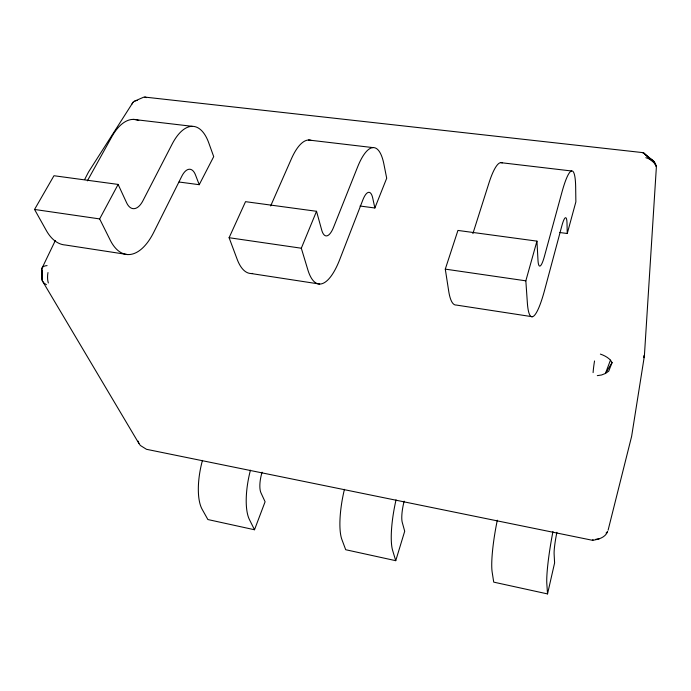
<?xml version="1.0" encoding="UTF-8"?>
<svg xmlns="http://www.w3.org/2000/svg" width="691" height="691" viewBox="0 0 691 691"><rect width="100%" height="100%" fill="white"/><g stroke="black" fill="none" stroke-linecap="round" stroke-linejoin="round"><path stroke-width="1.04" d="M55.315 240.546L41.814 268.618L41.641 278.387L42.41 280.969L138.934 443.51L140.411 445.505L146.095 449.055A12.006 5.191 -77.3 0 0 147.356 449.478L592.645 540.327C598.432 539.36 605.048 537.719 607.579 531.733L606.197 532.942M497.304 520.202A48.672 7.264 -79.6 0 0 492.156 572.062L493.72 582.133L547.531 593.914L554.605 562.906L554.122 554.122A18.398 1.961 -79.9 0 1 556.903 532.312M608.097 530.204L631.617 436.401L644.375 356.046L656.433 166.125M559.857 232.53L567.251 233.506L567.017 223.418A23.995 3.395 -81.6 0 0 561.783 226.087L544.75 289.641A70.568 11.021 -81.6 0 1 527.363 302.865L525.834 280.831L536.942 241.133L457.934 230.431L445.289 269.127L448.684 291.023A69.273 15.029 -81.9 0 0 456.146 305.033L532.269 316.72M344.429 489.34A46.936 12.481 -78.6 0 0 341.89 539.516L345.707 549.725L395.736 560.677L404.701 531.241L402.248 522.353A17.733 3.999 -78.9 0 1 404.166 501.174M472.886 233.618L488.874 183.262A63.097 12.429 -81.9 0 1 502.236 162.921M600.375 354.103A16.852 8.491 14.8 0 1 610.455 360.149L605.446 373.46L601.559 374.988L597.3 375.645M202.454 460.396A45.33 16.981 -77.5 0 0 202.118 509.241L207.887 519.546L254.504 529.755L265.094 501.761L260.948 492.804A17.12 5.761 -77.9 0 1 262.105 472.221M612.088 362.585L608.728 371.171L605.446 373.46L612.088 362.585L610.455 360.149M360.02 206.022L374.868 207.991L372.734 198.11A22.881 6.78 -82.4 0 0 362.818 200.01L339.722 259.566A66.967 21.827 -82.4 0 1 307.849 269.835L301.311 248.216L316.53 211.291L245.53 201.668L229.101 237.721L237.125 259.194A65.8 25.049 -82.8 0 0 252.656 273.437M270.665 205.953L291.343 158.956A60.203 20.903 -82.8 0 1 311.244 140.428M84.639 179.556L88.5 172.05L133.069 102.242M179.073 182.018L199.233 184.696L195.527 175.022A21.87 9.57 -83.3 0 0 181.776 176.283L153.765 232.28A63.719 30.516 -83.4 0 1 110.206 240.088L99.651 218.917L118.118 184.419L53.967 175.73L34.55 209.459L46.297 230.474A62.674 33.116 -83.9 0 0 65.351 245.003L127.593 254.564M87.36 180.869L111.761 136.861A57.578 27.865 -83.9 0 1 138.77 120.536M606.266 533.184L607.579 531.733M134.866 101.016L143.201 97.396A13.293 6.297 -85.7 0 1 146.388 97.647M595.806 539.3L599.209 538.799M144.825 97.086L643.468 152.694L652.494 161.055M133.38 119.396L192.228 126.323M308.523 140.014L372.976 147.606M500.621 162.635L571.526 170.979M34.55 209.459L99.651 218.917M229.101 237.721L301.311 248.216M445.289 269.127L525.834 280.831M251.014 273.515L319.665 284.061M649.151 158.282C652.52 159.604 655.768 162.368 656.122 166.168L653.513 160.986L643.736 153.16A15.029 1.322 -81.6 0 0 643.053 153.203M46.444 284.701L44.043 283.12L42.41 280.969L41.849 270.509M643.736 153.16L654.774 163.473L656.122 166.168M653.513 160.986L654.774 163.473A15.159 10.52 6.9 0 0 645.835 157.686M254.504 529.755L249.382 519.477A45.865 15.496 -77.9 0 1 250.444 470.182M118.118 184.419L126.6 202.739A23.909 11.436 -83.6 0 0 142.959 200.692L172.042 144.281A58.459 25.61 -83.5 0 1 208.786 142.951L213.709 156.632L199.414 184.333A14.209 6.046 -83.2 0 0 199.233 184.696M138.157 441.143L138.934 443.51M395.736 560.677L392.661 550.511A47.515 10.762 -78.9 0 1 396.038 499.869M316.53 211.291L321.704 230.051A25.118 8.18 -82.6 0 0 333.615 227.158L357.549 167.101A61.171 18.156 -82.5 0 1 383.92 164.233L386.701 178.235L375.014 207.611A14.848 4.276 -82.3 0 0 374.868 207.991M547.531 593.914L546.84 583.904A49.303 5.269 -79.9 0 1 552.947 531.543M536.942 241.133L537.995 260.317A26.474 4.129 -81.6 0 0 544.404 256.421L561.93 192.253A64.168 9.087 -81.6 0 1 575.672 187.537L575.871 201.867L567.363 233.1A15.556 2.133 -81.5 0 0 567.251 233.506M42.41 280.969L41.814 268.618A14.891 6.694 24 0 1 47.083 265.612M643.77 355.744L643.848 357.662M132.016 104.021A13.535 7.903 33.2 0 1 137.284 100.42M48.335 282.99A14.451 7.713 -80.8 0 1 47.981 272.548M593.094 372.639A16.549 1.667 -80.8 0 1 594.536 360.961M593.025 539.706A13.405 1.071 -80.2 0 1 592.412 540.086"/></g></svg>
